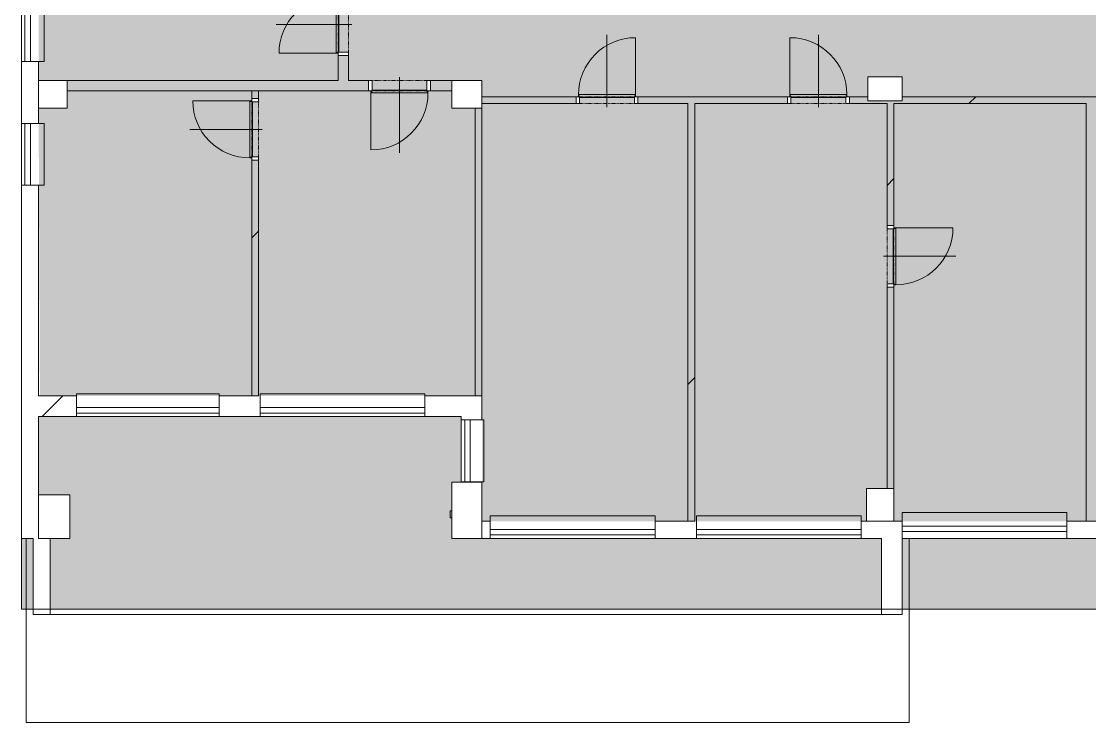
# Model space of a CAD drawing. Header units: millimetres. Extents: x -2861 to 222032, y -45352 to 20466.
# Drawn here: x 90903 to 106459, y -30617 to -20402 of the extents above; entities that cross this region are included whole.
import ezdxf

# ---------------------------------------------------------------- set-up
doc = ezdxf.new("R2010")
doc.units = ezdxf.units.MM
doc.linetypes.add('Čerchovaná se dvěma tečkami', pattern=[2.59, 1, -0.53, 0, -0.53, 0, -0.53])
for name, color, linetype, lineweight in [('A-DETL-GENF', 92, 'Continuous', 13), ('A-DETL-THIN', 151, 'Continuous', 13), ('A-DOOR', 31, 'Continuous', 13), ('A-DOOR-FRAM', 31, 'Continuous', 25), ('A-FLOR', 192, 'Continuous', 13), ('A-GENM', 13, 'Continuous', 13), ('A-GLAZ', 151, 'Continuous', 13), ('A-WALL', 113, 'Continuous', 13), ('A-WALL-PATT', 111, 'Continuous', 35), ('S-COLS', 52, 'Continuous', 13)]:
    doc.layers.add(name, color=color, linetype=linetype, lineweight=lineweight)
pattern_1 = [(45, (92359, 0), (-7184.2, 7184.2), []), (45, (95233, -3e-12), (-7184.2, 7184.2), []), (45, (100980, -7e-12), (-4310.5, 10058), [4064, -2032, 67.1, -1964.9])]
pattern_2 = [(45, (92359, 0), (-4242.6, 4242.6), [])]

# ---------------------------------------------------------------- blocks, each defined once
blk = doc.blocks.new('DVERE_1k_oblozka - DD03_01_800x1970_koupelna-1549495-Mapka _ závislý 7')
at = {"layer": 'A-DOOR', "lineweight": 9}
for p, q in [((0, -103), (0, 947)), ((-415, 47), (-415, 907)), ((-400, 47), (-450, 47)), ((-450, 47), (-450, -53)), ((415, 77), (-415, 77)), ((-415, 77), (-415, 62)), ((-415, 62), (-400, 62)), ((-400, -53), (-400, 47)), ((-400, 37), (400, 37)), ((305, 77), (-305, 77)), ((400, 62), (415, 62)), ((450, 47), (400, 47)), ((400, 47), (400, -53)), ((415, 62), (415, 77)), ((415, 77), (415, 47)), ((450, -53), (450, 47)), ((-450, -53), (-400, -53)), ((400, -53), (450, -53))]:
    blk.add_line(p, q, dxfattribs=at)
at = {"layer": 'A-DOOR', "linetype": 'Čerchovaná se dvěma tečkami', "lineweight": 9}
for p, q in [((-400, 47), (400, 47)), ((-400, -53), (400, -53))]:
    blk.add_line(p, q, dxfattribs=at)
at = {"layer": 'A-DOOR', "lineweight": 9}
blk.add_arc((-415, 77), 830, 360, 90, dxfattribs=at)
at = {"layer": 'A-DOOR-FRAM', "lineweight": 9}
for p, q in [((-400, 47), (-450, 47)), ((-400, -53), (-400, 47)), ((400, 47), (400, -53)), ((400, 47), (450, 47)), ((-450, -53), (-400, -53)), ((450, -53), (400, -53))]:
    blk.add_line(p, q, dxfattribs=at)
blk = doc.blocks.new('DVERE_1k_oblozka - DD03_01_800x1970_koupelna-1549491-Mapka _ závislý 7')
at = {"layer": 'A-DOOR', "lineweight": 9}
for p, q in [((-450, 53), (-400, 53)), ((-450, -47), (-450, 53)), ((-400, 53), (-400, -47)), ((0, 103), (0, -947)), ((400, 53), (450, 53)), ((400, -47), (400, 53)), ((450, 53), (450, -47)), ((-400, -47), (-450, -47)), ((-415, -47), (-415, -907)), ((-415, -62), (-400, -62)), ((-415, -77), (-415, -62)), ((415, -77), (-415, -77)), ((-400, -37), (400, -37)), ((305, -77), (-305, -77)), ((450, -47), (400, -47)), ((400, -62), (415, -62)), ((415, -77), (415, -47)), ((415, -62), (415, -77))]:
    blk.add_line(p, q, dxfattribs=at)
at = {"layer": 'A-DOOR', "linetype": 'Čerchovaná se dvěma tečkami', "lineweight": 9}
for p, q in [((-400, 53), (400, 53)), ((-400, -47), (400, -47))]:
    blk.add_line(p, q, dxfattribs=at)
at = {"layer": 'A-DOOR', "lineweight": 9}
blk.add_arc((-415, -77), 830, 270, 0, dxfattribs=at)
at = {"layer": 'A-DOOR-FRAM', "lineweight": 9}
for p, q in [((-450, 53), (-400, 53)), ((-400, 53), (-400, -47)), ((400, -47), (400, 53)), ((450, 53), (400, 53)), ((-400, -47), (-450, -47)), ((400, -47), (450, -47))]:
    blk.add_line(p, q, dxfattribs=at)
blk = doc.blocks.new('DVERE_1k_oblozka - DD03_01_800x1970_koupelna-1549494-Mapka _ závislý 7')
at = {"layer": 'A-DOOR', "lineweight": 9}
for p, q in [((-450, 78), (-400, 78)), ((-450, -72), (-450, 78)), ((-400, 78), (-400, -72)), ((0, 128), (0, -972)), ((400, 78), (450, 78)), ((400, -72), (400, 78)), ((450, 78), (450, -72)), ((-400, -72), (-450, -72)), ((-415, -72), (-415, -932)), ((-415, -87), (-400, -87)), ((-415, -102), (-415, -87)), ((415, -102), (-415, -102)), ((-400, -62), (400, -62)), ((305, -102), (-305, -102)), ((450, -72), (400, -72)), ((400, -87), (415, -87)), ((415, -102), (415, -72)), ((415, -87), (415, -102))]:
    blk.add_line(p, q, dxfattribs=at)
at = {"layer": 'A-DOOR', "linetype": 'Čerchovaná se dvěma tečkami', "lineweight": 9}
for p, q in [((-400, 78), (400, 78)), ((-400, -72), (400, -72))]:
    blk.add_line(p, q, dxfattribs=at)
at = {"layer": 'A-DOOR', "lineweight": 9}
blk.add_arc((-415, -102), 830, 270, 0, dxfattribs=at)
at = {"layer": 'A-DOOR-FRAM', "lineweight": 9}
for p, q in [((-450, 78), (-400, 78)), ((-400, 78), (-400, -72)), ((400, -72), (400, 78)), ((450, 78), (400, 78)), ((-400, -72), (-450, -72)), ((400, -72), (450, -72))]:
    blk.add_line(p, q, dxfattribs=at)
blk = doc.blocks.new('DVERE_1k_oblozka - DD03_01_800x1970_koupelna-1549493-Mapka _ závislý 7')
at = {"layer": 'A-DOOR', "lineweight": 9}
for p, q in [((0, -128), (0, 972)), ((-415, 72), (-415, 932)), ((-400, 72), (-450, 72)), ((-450, 72), (-450, -78)), ((415, 102), (-415, 102)), ((-415, 102), (-415, 87)), ((-415, 87), (-400, 87)), ((-400, -78), (-400, 72)), ((-400, 62), (400, 62)), ((305, 102), (-305, 102)), ((400, 87), (415, 87)), ((450, 72), (400, 72)), ((400, 72), (400, -78)), ((415, 87), (415, 102)), ((415, 102), (415, 72)), ((450, -78), (450, 72)), ((-450, -78), (-400, -78)), ((400, -78), (450, -78))]:
    blk.add_line(p, q, dxfattribs=at)
at = {"layer": 'A-DOOR', "linetype": 'Čerchovaná se dvěma tečkami', "lineweight": 9}
for p, q in [((-400, 72), (400, 72)), ((-400, -78), (400, -78))]:
    blk.add_line(p, q, dxfattribs=at)
at = {"layer": 'A-DOOR', "lineweight": 9}
blk.add_arc((-415, 102), 830, 360, 90, dxfattribs=at)
at = {"layer": 'A-DOOR-FRAM', "lineweight": 9}
for p, q in [((-400, 72), (-450, 72)), ((-400, -78), (-400, 72)), ((400, 72), (400, -78)), ((400, 72), (450, 72)), ((-450, -78), (-400, -78)), ((450, -78), (400, -78))]:
    blk.add_line(p, q, dxfattribs=at)
blk = doc.blocks.new('DVERE_1k_oblozka - DD03_01_800x1970_koupelna-1549492-Mapka _ závislý 7')
at = {"layer": 'A-DOOR', "lineweight": 9}
for p, q in [((-450, 53), (-400, 53)), ((-450, -47), (-450, 53)), ((-400, 53), (-400, -47)), ((0, 103), (0, -947)), ((400, 53), (450, 53)), ((400, -47), (400, 53)), ((450, 53), (450, -47)), ((-400, -47), (-450, -47)), ((-415, -47), (-415, -907)), ((-415, -62), (-400, -62)), ((-415, -77), (-415, -62)), ((415, -77), (-415, -77)), ((-400, -37), (400, -37)), ((305, -77), (-305, -77)), ((450, -47), (400, -47)), ((400, -62), (415, -62)), ((415, -77), (415, -47)), ((415, -62), (415, -77))]:
    blk.add_line(p, q, dxfattribs=at)
at = {"layer": 'A-DOOR', "linetype": 'Čerchovaná se dvěma tečkami', "lineweight": 9}
for p, q in [((-400, 53), (400, 53)), ((-400, -47), (400, -47))]:
    blk.add_line(p, q, dxfattribs=at)
at = {"layer": 'A-DOOR', "lineweight": 9}
blk.add_arc((-415, -77), 830, 270, 0, dxfattribs=at)
at = {"layer": 'A-DOOR-FRAM', "lineweight": 9}
for p, q in [((-450, 53), (-400, 53)), ((-400, 53), (-400, -47)), ((400, -47), (400, 53)), ((450, 53), (400, 53)), ((-400, -47), (-450, -47)), ((400, -47), (450, -47))]:
    blk.add_line(p, q, dxfattribs=at)
blk = doc.blocks.new('DVERE_1k_oblozka - DD03_01_800x1970_koupelna-1549498-Mapka _ závislý 7')
at = {"layer": 'A-DOOR', "lineweight": 9}
for p, q in [((0, -103), (0, 947)), ((-415, 47), (-415, 907)), ((-400, 47), (-450, 47)), ((-450, 47), (-450, -53)), ((415, 77), (-415, 77)), ((-415, 77), (-415, 62)), ((-415, 62), (-400, 62)), ((-400, -53), (-400, 47)), ((-400, 37), (400, 37)), ((305, 77), (-305, 77)), ((400, 62), (415, 62)), ((450, 47), (400, 47)), ((400, 47), (400, -53)), ((415, 62), (415, 77)), ((415, 77), (415, 47)), ((450, -53), (450, 47)), ((-450, -53), (-400, -53)), ((400, -53), (450, -53))]:
    blk.add_line(p, q, dxfattribs=at)
at = {"layer": 'A-DOOR', "linetype": 'Čerchovaná se dvěma tečkami', "lineweight": 9}
for p, q in [((-400, 47), (400, 47)), ((-400, -53), (400, -53))]:
    blk.add_line(p, q, dxfattribs=at)
at = {"layer": 'A-DOOR', "lineweight": 9}
blk.add_arc((-415, 77), 830, 360, 90, dxfattribs=at)
at = {"layer": 'A-DOOR-FRAM', "lineweight": 9}
for p, q in [((-400, 47), (-450, 47)), ((-400, -53), (-400, 47)), ((400, 47), (400, -53)), ((400, 47), (450, 47)), ((-450, -53), (-400, -53)), ((450, -53), (400, -53))]:
    blk.add_line(p, q, dxfattribs=at)
blk = doc.blocks.new('OKNO_2k_nadsvetlik - OKNO_2k_nadsvetlik 2400 x 1850-V101-Mapka _ závislý 7')
at = {"layer": 'A-GLAZ', "lineweight": 9}
for p, q in [((-1200, 126), (1200, 126)), ((-1200, 75), (-1200, 126)), ((1200, 75), (-1200, 75)), ((-1200, 75), (1200, 75)), ((-1200, -5), (-1200, 75)), ((1200, 126), (1200, 75)), ((1200, 75), (1200, -5)), ((1200, -5), (-1200, -5))]:
    blk.add_line(p, q, dxfattribs=at)
blk = doc.blocks.new('parapet s nosem_vnitní - parapet s nosem_vnitní-1280305-Mapka _ závislý 7')
at = {"layer": 'A-GENM', "lineweight": 9}
for p, q in [((-1200, -190), (-1200, 0)), ((1200, 0), (1200, -190)), ((-1200, -190), (-1200, -200)), ((-1200, -200), (1200, -200)), ((-1200, -200), (1200, -200)), ((1200, -200), (1200, -190))]:
    blk.add_line(p, q, dxfattribs=at)
blk = doc.blocks.new('OKNO_2k_nadsvetlik - OKNO_2k_nadsvetlik 2400 x 1800-1972450-Mapka _ závislý 7')
at = {"layer": 'A-GLAZ', "color": 61, "lineweight": 9}
for p, q in [((-1200, 126), (1200, 126)), ((-1200, 25), (-1200, 126)), ((1200, 25), (-1200, 25)), ((-1200, 25), (1200, 25)), ((-1200, -55), (-1200, 25)), ((1200, 126), (1200, 25)), ((1200, 25), (1200, -55)), ((1200, -55), (-1200, -55))]:
    blk.add_line(p, q, dxfattribs=at)
blk = doc.blocks.new('parapet s nosem_vnitní - parapet s nosem_vnitní-V83-Mapka _ závislý 7')
at = {"layer": 'A-GENM', "color": 61, "lineweight": 9}
for p, q in [((-1200, -190), (-1200, 0)), ((1200, 0), (1200, -190)), ((-1200, -190), (-1200, -200)), ((-1200, -200), (1200, -200)), ((-1200, -200), (1200, -200)), ((1200, -200), (1200, -190))]:
    blk.add_line(p, q, dxfattribs=at)
blk = doc.blocks.new('OKNO_1k_nadsvetlik - OKNO_1k_nadsvetlik_900 x 1700-1969443-Mapka _ závislý 7')
at = {"layer": 'A-GLAZ', "lineweight": 9}
for p, q in [((-450, 126), (450, 126)), ((-450, 75), (-450, 126)), ((450, 75), (-450, 75)), ((-450, 75), (450, 75)), ((-450, -5), (-450, 75)), ((450, 126), (450, 75)), ((450, 75), (450, -5)), ((450, -5), (-450, -5))]:
    blk.add_line(p, q, dxfattribs=at)
blk = doc.blocks.new('parapet s nosem_vnitní - parapet s nosem_vnitní-V66-Mapka _ závislý 7')
at = {"layer": 'A-GENM', "lineweight": 9}
for p, q in [((-450, -190), (-450, 0)), ((450, 0), (450, -190)), ((-450, -190), (-450, -200)), ((-450, -200), (450, -200)), ((-450, -200), (450, -200)), ((450, -200), (450, -190))]:
    blk.add_line(p, q, dxfattribs=at)
blk = doc.blocks.new('OKNO_2k_nadsvetlik - OKNO_2k_nadsvetlik 2080 x 1850-1972484-Mapka _ závislý 7')
at = {"layer": 'A-GLAZ', "lineweight": 9}
for p, q in [((-1040, 151), (1040, 151)), ((-1040, 100), (-1040, 151)), ((1040, 100), (-1040, 100)), ((-1040, 100), (1040, 100)), ((-1040, 20), (-1040, 100)), ((1040, 20), (-1040, 20)), ((1040, 151), (1040, 100)), ((1040, 100), (1040, 20))]:
    blk.add_line(p, q, dxfattribs=at)
blk = doc.blocks.new('parapet s nosem_vnitní - parapet s nosem_vnitní-1280332-Mapka _ závislý 7')
at = {"layer": 'A-GENM', "lineweight": 9}
for p, q in [((-1040, -190), (-1040, 0)), ((1040, 0), (1040, -190)), ((-1040, -190), (-1040, -200)), ((-1040, -200), (1040, -200)), ((-1040, -200), (1040, -200)), ((1040, -200), (1040, -190))]:
    blk.add_line(p, q, dxfattribs=at)
blk = doc.blocks.new('OKNO_2k_nadsvetlik - OKNO_2k_nadsvetlik 2400 x 1850-1972470-Mapka _ závislý 7')
at = {"layer": 'A-GLAZ', "lineweight": 9}
for p, q in [((-1200, 151), (1200, 151)), ((-1200, 100), (-1200, 151)), ((1200, 100), (-1200, 100)), ((-1200, 100), (1200, 100)), ((-1200, 20), (-1200, 100)), ((1200, 20), (-1200, 20)), ((1200, 151), (1200, 100)), ((1200, 100), (1200, 20))]:
    blk.add_line(p, q, dxfattribs=at)
blk = doc.blocks.new('Vypínač_venkovní_2 - Typ 1-1700573-Mapka _ závislý 7')
at = {"layer": 'A-GENM', "lineweight": 9}
for p, q in [((25, 240), (125, 240)), ((125, 240), (25, 240)), ((25, 240), (25, 220)), ((25, 220), (25, 240)), ((25, 220), (125, 220)), ((125, 220), (25, 220)), ((67, 243), (67, 240)), ((67, 243), (67, 240)), ((83, 243), (67, 243)), ((67, 240), (83, 240)), ((83, 240), (67, 240)), ((83, 240), (83, 243)), ((83, 240), (83, 243)), ((125, 220), (125, 240)), ((125, 220), (125, 240))]:
    blk.add_line(p, q, dxfattribs=at)
blk = doc.blocks.new('OKNO_1k_nadsvetlik - OKNO_1k_nadsvetlik_900 x 1850-2123857-Mapka _ závislý 7')
at = {"layer": 'A-GLAZ', "color": 61, "lineweight": 9}
for p, q in [((-450, 151), (450, 151)), ((-450, 100), (-450, 151)), ((450, 100), (-450, 100)), ((-450, 100), (450, 100)), ((-450, 20), (-450, 100)), ((450, 20), (-450, 20)), ((450, 151), (450, 100)), ((450, 100), (450, 20))]:
    blk.add_line(p, q, dxfattribs=at)
blk = doc.blocks.new('parapet s nosem_vnitní - parapet s nosem_vnitní-1280301-Mapka _ závislý 7')
at = {"layer": 'A-GENM', "color": 61, "lineweight": 9}
for p, q in [((-450, -190), (-450, 0)), ((450, 0), (450, -190)), ((-450, -190), (-450, -200)), ((-450, -200), (450, -200)), ((-450, -200), (450, -200)), ((450, -200), (450, -190))]:
    blk.add_line(p, q, dxfattribs=at)

msp = doc.modelspace()

# ---------------------------------------------------------------- hatches: boundary and pattern name
at = {"layer": 'A-DETL-GENF', "lineweight": 9}
h = msp.add_hatch(color=1, dxfattribs=at)
h.paths.add_polyline_path([(91073.8, -28962.3), (91073.8, -27933.8), (90903.8, -27933.8), (90903.8, -28962.3)])
h.paths.add_polyline_path([(99471.7, -28962.3), (103428.8, -28962.3), (103428.8, -27933.8), (97168.8, -27933.8), (97168.8, -27115.5), (97308.8, -27115.5), (97308.8, -26157.5), (91153.8, -26157.5), (91153.8, -27300), (91608.8, -27300), (91608.8, -27933.8), (91323.8, -27933.8), (91323.8, -28962.3), (95364.1, -28962.3)])
h.paths.add_polyline_path([(103728.8, -28962.3), (109118.5, -28962.3), (109118.5, -27933.8), (103728.8, -27933.8), (103728.8, -28348.4)])
h.paths.add_polyline_path([(137401.3, -17205.8), (137401.3, -17200.8), (137101.3, -17205.8)])
h.paths.add_polyline_path([(134393.3, -17205.8), (133583.7, -17205.8), (133583.7, -17625.8), (133183.7, -17625.8), (133183.7, -17205.8), (131438.7, -17205.8), (131438.7, -16585.8), (131838.7, -16585.8), (131838.7, -16955.8), (134471.3, -16955.8), (134471.3, -16555.8), (134871.3, -16555.8), (134871.3, -16955.8), (134713.3, -17200.8), (134393.3, -17200.8)])
h.paths.add_polyline_path([(134713.3, -17205.8), (134713.3, -17520.8), (134393.3, -17520.8), (134393.3, -17205.8), (134471.3, -17205.8)])
h.paths.add_polyline_path([(121208, -28812.5), (121208, -28417.5), (121608, -28417.5), (121608, -28812.5), (127202.5, -28812.5), (127202.5, -28514.7), (127302.5, -28514.7), (127302.5, -27156.7), (133622.8, -27156.7), (133622.8, -22765.8), (133207.8, -22765.8), (133207.8, -22732.3), (133118.2, -22732.3), (133118.2, -22382.3), (133622.8, -22365.8), (133622.8, -19232.3), (133872.8, -19232.3), (133872.8, -19829.6), (135962.8, -19829.6), (135962.8, -19579.6), (136012.8, -19579.6), (136012.8, -19829.6), (136812.8, -19829.6), (136812.8, -19579.6), (136862.8, -19579.6), (136862.8, -19829.6), (141096.3, -19829.6), (141096.3, -17205.8), (140148.8, -17205.8), (140148.8, -17500.8), (139848.8, -17500.8), (139848.8, -17205.8), (137401.3, -17205.8), (137401.3, -17500.8), (137101.3, -17500.8), (137101.3, -17205.8), (134716.5, -17200.8), (134871.3, -16955.8), (140446.3, -16955.8), (140446.3, -16583.6), (140846.3, -16583.6), (140846.3, -10920.5), (140446.3, -10920.5), (140446.3, -10523.2), (134859.3, -10563.9), (134859.3, -10951), (134442, -10951.7), (134439.3, -10563.9), (134288.5, -10561), (134287.3, -10384.9), (133187.3, -10392.4), (133187.3, -10572.4), (131118.5, -10577.1), (131117.4, -10406.4), (131067.3, -10392.4), (131066.9, -10372.1), (129417.1, -10372.1), (129416.9, -10417.9), (129367.4, -10418.2), (129368.6, -10598.2), (125846.3, -10622.1), (125846.3, -11022.1), (125446.3, -11022.1), (125446.3, -16631.1), (125866.3, -16631.1), (125866.3, -17172.1), (125446.3, -17172.1), (125446.3, -17584.7), (121638.2, -17584.7), (121638.2, -17934.7), (121138.2, -17934.7), (121138.2, -17584.7), (115969.5, -17584.7), (115969.5, -18004.7), (115569.5, -18004.7), (115569.5, -16843.3), (115169.5, -16829.6), (115169.5, -16443.3), (115569.5, -16443.3), (115569.5, -12505.8), (115902, -12485.2), (115919.5, -12480.8), (115919.5, -17334.7), (115984.5, -17334.7), (115984.5, -4240.9), (115919.5, -4240.9), (115902, -11622.3), (115819.5, -11605.8), (115569.5, -11605.8), (115569.5, -10845.8), (115234.5, -10845.8), (115234.5, -10445.8), (115569.5, -10445.8), (115569.5, -4686.1), (115234.5, -4686.1), (115234.5, -4286.1), (115569.5, -4286.1), (115569.5, -4240.9), (109161.9, -4240.9), (109161.9, -4286.1), (109486.9, -4286.1), (109486.9, -4686.1), (109161.9, -4686.1), (109161.9, -10445.8), (109486.9, -10445.8), (109486.9, -10845.8), (109161.9, -10845.8), (109161.9, -16143.3), (109586.7, -16143.3), (109586.7, -16843.3), (109186.7, -16843.3), (109186.7, -16443.3), (103591.3, -16443.3), (103579.3, -16843.3), (103191.3, -16843.3), (103191.3, -16443.3), (97616.3, -16443.3), (97616.3, -16143.3), (98452, -16140.2), (98452, -15478.3), (98792, -15478.3), (98792, -9908.2), (98382, -9908.2), (98382, -9358.2), (98792, -9358.2), (98792, -6966.2), (98362, -6966.2), (98362, -6451.2), (98792, -6451.2), (98792, -886.8), (98259.2, -886.8), (98259.2, -431.8), (92807, -431.8), (92807, -871.8), (92372, -890.9), (92372, -6443.2), (92792, -6443.2), (92792, -6963.2), (92372, -6963.2), (92372, -9340.2), (92807, -9340.2), (92807, -9908.2), (92372, -9908.2), (92372, -14351.8), (92017, -14357.8), (92017, -15446.9), (92041, -15451.8), (92042, -15451.8), (92827, -15451.8), (92827, -16130), (95120.1, -16130), (95120.1, -15402.4), (95575.1, -15402.4), (95575.1, -16140), (95665.1, -16143.3), (95665.1, -16430), (91568.8, -16430), (91568.8, -16830), (91153.8, -16830), (91153.8, -21265), (91568.8, -21265), (91568.8, -21665), (91153.8, -21665), (91173.4, -25857.5), (97608.8, -25857.5), (97608.8, -27683.8), (103208.8, -27683.8), (103208.8, -27206.6), (103608.8, -27206.6), (103608.8, -27683.8), (109205.7, -27683.8), (109205.7, -27206.6), (109605.7, -27206.6), (109605.7, -24339.4), (109855.7, -24339.4), (109855.7, -25069.4), (110395.7, -25069.4), (110395.7, -25319.4), (111295.7, -25319.4), (111295.7, -25069.4), (113485.7, -25069.4), (113485.7, -25319.4), (114370.7, -25319.4), (114385.7, -25069.4), (114961.7, -25069.4), (114961.7, -22482.5), (115311.7, -22482.5), (115311.7, -22392.5), (115711.7, -22392.5), (115711.7, -22812.5), (115311.7, -22812.5), (115311.7, -28412.5), (115656.7, -28412.5), (115656.7, -28812.5), (121062.8, -28812.5)])
h.paths.add_polyline_path([(124202.5, -24342.5), (124102.5, -24342.5), (124117.2, -24292.5), (124202.5, -24292.5)])
h.paths.add_polyline_path([(103508.8, -24274.3), (103508.8, -24224.3), (103608.8, -24224.3), (103608.8, -24274.3)])
h.paths.add_polyline_path([(124117.2, -23492.5), (124102.5, -23492.5), (124117.2, -23442.5), (124202.5, -23442.5), (124202.5, -23492.5)])
h.paths.add_polyline_path([(103608.8, -23424.3), (103508.8, -23424.3), (103508.8, -23374.3), (103608.8, -23374.3)])
h.paths.add_polyline_path([(121952.5, -22812.5), (121902.5, -22812.5), (121902.5, -22712.5), (121952.5, -22712.5)])
h.paths.add_polyline_path([(125122.5, -22812.5), (125122.5, -22712.5), (125172.5, -22712.5), (125172.5, -22812.5)])
h.paths.add_polyline_path([(122752.5, -22812.5), (122752.5, -22712.5), (122802.5, -22712.5), (122802.5, -22812.5)])
h.paths.add_polyline_path([(120325.7, -22812.5), (120325.7, -22712.5), (120375.7, -22712.5), (120375.7, -22812.5)])
h.paths.add_polyline_path([(115855.7, -22812.5), (115855.7, -22712.5), (115905.7, -22712.5), (115902, -22812.5)])
h.paths.add_polyline_path([(116705.7, -22812.5), (116705.7, -22712.5), (116755.7, -22712.5), (116755.7, -22812.5)])
h.paths.add_polyline_path([(124322.5, -22812.5), (124272.5, -22812.5), (124272.5, -22712.5), (124322.5, -22712.5)])
h.paths.add_polyline_path([(119475.7, -22812.5), (119475.7, -22712.5), (119525.7, -22712.5), (119525.7, -22812.5)])
h.paths.add_polyline_path([(109668.5, -22802.5), (109268.5, -22802.5), (109268.5, -22382.5), (109668.5, -22382.5)])
h.paths.add_polyline_path([(127547.5, -22732.3), (127047.5, -22732.3), (127047.5, -22382.3), (127547.5, -22382.3), (127547.5, -22532.3)])
h.paths.add_polyline_path([(126375, -22719.8), (126150, -22712.5), (126150, -22544.8), (126375, -22544.8)])
h.paths.add_polyline_path([(121638.2, -22712.5), (121138.2, -22712.5), (121138.2, -22362.5), (121638.2, -22362.5)])
h.paths.add_polyline_path([(127831.8, -22532.3), (127781.8, -22532.3), (127781.8, -22382.3), (127831.8, -22382.3)])
h.paths.add_polyline_path([(128681.8, -22532.3), (128631.8, -22532.3), (128631.8, -22382.3), (128681.8, -22382.3)])
h.paths.add_polyline_path([(94258.2, -22425), (94258.2, -22375), (94358.2, -22375), (94358.2, -22425)])
h.paths.add_polyline_path([(97608.8, -21665), (97168.8, -21665), (97168.8, -21265), (97608.8, -21265), (97608.8, -21599.6)])
h.paths.add_polyline_path([(102110, -21599.6), (102060, -21599.6), (102060, -21499.6), (102110, -21499.6), (102110, -21562)])
h.paths.add_polyline_path([(98980, -21599.6), (98980, -21499.6), (99030, -21499.6), (99030, -21599.6)])
h.paths.add_polyline_path([(102960, -21599.6), (102910, -21599.6), (102910, -21499.6), (102960, -21499.6), (102960, -21562)])
h.paths.add_polyline_path([(99830, -21599.6), (99830, -21499.6), (99880, -21499.6), (99880, -21599.6)])
h.paths.add_polyline_path([(94258.2, -21575), (94258.2, -21525), (94358.2, -21535.4), (94358.2, -21575)])
h.paths.add_polyline_path([(103727, -21562), (103227, -21562), (103227, -21212), (103727, -21212), (103727, -21535.4)])
h.paths.add_polyline_path([(96858.8, -21415), (96808.8, -21415), (96808.8, -21265), (96858.8, -21265)])
h.paths.add_polyline_path([(95958.8, -21415), (95958.8, -21265), (96008.8, -21265), (96008.8, -21415)])
h.paths.add_polyline_path([(114631.7, -21322.5), (114581.7, -21322.5), (114581.7, -21222.5), (114631.7, -21222.5)])
h.paths.add_polyline_path([(115231.7, -21322.5), (115231.7, -21222.5), (115281.7, -21222.5), (115281.7, -21322.5)])
h.paths.add_polyline_path([(95665.1, -20900), (95515.1, -20900), (95515.1, -20850), (95665.1, -20850)])
h.paths.add_polyline_path([(124363.8, -20879.4), (124313.8, -20879.2), (124314.4, -20729.2), (124364.4, -20729.2)])
h.paths.add_polyline_path([(123413.8, -20875.6), (123363.8, -20863.9), (123364.4, -20725.4), (123414.4, -20725.4), (123413.8, -20863.9)])
h.paths.add_polyline_path([(120472.9, -20863.9), (120422.9, -20863.7), (120423.5, -20713.7), (120473.5, -20713.9), (120472.9, -20863.7)])
h.paths.add_polyline_path([(119522.9, -20860.1), (119472.9, -20859.9), (119473.5, -20709.9), (119523.5, -20710.1), (119522.9, -20859.9)])
h.paths.add_polyline_path([(118305.3, -20705.3), (118005.3, -20704.1), (118005.3, -19936.3), (118305.3, -19936.3), (118305.3, -20036.3)])
h.paths.add_polyline_path([(117142.6, -20237.4), (117092.7, -20235.7), (117096.2, -20135.8), (117146.1, -20137.5), (117142.7, -20235.7)])
h.paths.add_polyline_path([(116293.2, -20207.8), (116243.2, -20206), (116246.7, -20106.1), (116296.6, -20107.8), (116293.2, -20206)])
h.paths.add_polyline_path([(95665.1, -20050), (95515.1, -20050), (95515.1, -20000), (95665.1, -20000)])
h.paths.add_polyline_path([(100129.2, -19675.3), (100128.6, -19525.3), (100178.6, -19525.3), (100179.2, -19675.1)])
h.paths.add_polyline_path([(100979.2, -19672.1), (100978.6, -19522.1), (101028.6, -19525.1), (101029.2, -19671.9)])
h.paths.add_polyline_path([(104345, -19659.3), (104345, -19509.3), (104394.4, -19509.2), (104394.4, -19659.2)])
h.paths.add_polyline_path([(105195, -19656.1), (105195, -19506.1), (105244.4, -19505.9), (105244.4, -19655.9)])
h.paths.add_polyline_path([(106194.5, -19543.3), (105894.5, -19543.3), (105894.5, -19143.3), (106194.5, -19143.3), (106194.5, -19503.5)])
h.paths.add_polyline_path([(113190.7, -19336.3), (113090.7, -19336.3), (113090.7, -19286.3), (113190.7, -19286.3)])
h.paths.add_polyline_path([(132462.8, -19232.3), (132412.8, -19232.3), (132412.8, -19132.3), (132462.8, -19132.3)])
h.paths.add_polyline_path([(133262.8, -19232.3), (133262.8, -19132.3), (133312.8, -19132.3), (133312.8, -19232.3)])
h.paths.add_polyline_path([(109366.4, -19013.3), (109366.4, -18913.3), (109416.4, -18913.3), (109416.4, -19013.3)])
h.paths.add_polyline_path([(107644.5, -19013.3), (107644.5, -18913.3), (107694.5, -18913.3), (107686.9, -19013.3)])
h.paths.add_polyline_path([(108394.5, -19013.3), (108394.5, -18913.3), (108444.5, -18913.3), (108444.5, -19013.3)])
h.paths.add_polyline_path([(110266.4, -19013.3), (110216.4, -19013.3), (110216.4, -18913.3), (110266.4, -18913.3)])
h.paths.add_polyline_path([(114735.3, -18846.3), (114735.3, -18746.3), (114785.3, -18746.3), (114785.3, -18846.3)])
h.paths.add_polyline_path([(115385.3, -18846.3), (115385.3, -18746.3), (115435.3, -18746.3), (115435.3, -18846.3)])
h.paths.add_polyline_path([(113090.7, -18686.3), (113090.7, -18636.3), (113190.7, -18636.3), (113190.7, -18686.3)])
h.paths.add_polyline_path([(113559.5, -18186.3), (113559.5, -16779.6), (113859.5, -16779.6), (113848.3, -18186.3)])
h.paths.add_polyline_path([(127164.4, -17972.1), (127164.4, -17272.1), (127574.4, -17272.1), (127574.4, -17972.1), (127412.9, -17972.1)])
h.paths.add_polyline_path([(127124.4, -17272.1), (127074.4, -17272.1), (127074.4, -17172.1), (127124.4, -17172.1)])
h.paths.add_polyline_path([(126274.4, -17272.1), (126224.4, -17272.1), (126224.4, -17172.1), (126274.4, -17172.1)])
h.paths.add_polyline_path([(140148.8, -17205.8), (140148.8, -17200.8), (139848.8, -17205.8)])
h.paths.add_polyline_path([(97516.3, -16843.3), (97181.3, -16843.3), (97181.3, -16143.3), (97531.3, -16143.3), (97531.3, -16843.3)])
h.paths.add_polyline_path([(92042, -16140), (92041, -16130), (92041, -16140)])
h.paths.add_polyline_path([(111988.6, -15761.9), (111888.6, -15761.9), (111888.6, -15711.9), (111988.6, -15711.9)])
h.paths.add_polyline_path([(114316.1, -15761.9), (114216.1, -15761.9), (114216.1, -15711.9), (114316.1, -15711.9)])
h.paths.add_polyline_path([(95575.1, -15384.9), (95575, -15384.9), (95575.1, -15334.9), (95675, -15334.9), (95675, -15384.9)])
h.paths.add_polyline_path([(111988.6, -15111.9), (111888.6, -15111.9), (111888.6, -15061.9), (111988.6, -15061.9)])
h.paths.add_polyline_path([(114316.1, -15111.9), (114216.1, -15111.9), (114216.1, -15061.9), (114316.1, -15061.9)])
h.paths.add_polyline_path([(111988.6, -14851.9), (111888.6, -14851.9), (111888.6, -14801.9), (111988.6, -14801.9)])
h.paths.add_polyline_path([(114316.1, -14750.1), (114216.1, -14750.1), (114216.1, -14700.1), (114316.1, -14722.4)])
h.paths.add_polyline_path([(95675, -14534.9), (95575, -14534.9), (95575, -14484.9), (95675, -14484.9)])
h.paths.add_polyline_path([(111988.6, -14201.9), (111888.6, -14201.9), (111888.6, -14151.9), (111988.6, -14151.9)])
h.paths.add_polyline_path([(114316.1, -14100.1), (114216.1, -14100.1), (114216.1, -14050.1), (114316.1, -14050.1)])
h.paths.add_polyline_path([(131438.7, -13752.1), (131288.7, -13752.1), (131288.7, -13702.1), (131438.7, -13702.1)])
h.paths.add_polyline_path([(131438.7, -12902.1), (131288.7, -12902.1), (131288.7, -12852.1), (131438.7, -12852.1)])
h.paths.add_polyline_path([(131558.7, -12689.7), (131558.7, -12589.7), (131608.3, -12589.4), (131608.3, -12689.4)])
h.paths.add_polyline_path([(132208.7, -12686.6), (132208.3, -12586.6), (132258.3, -12586.6), (132258.7, -12686.3)])
h.paths.add_polyline_path([(134773.1, -12047.2), (134772.6, -11997.2), (134872.6, -11997.2), (134859.3, -12046.4)])
h.paths.add_polyline_path([(112386.3, -11479.2), (112336.3, -11479.2), (112336.3, -11379.2), (112386.3, -11379.2)])
h.paths.add_polyline_path([(113186.3, -11479.2), (113186.3, -11379.2), (113236.3, -11379.2), (113236.3, -11479.2)])
h.paths.add_polyline_path([(134765.2, -11197.2), (134772.6, -11147.2), (134864.7, -11147.2), (134859.3, -11196.4), (134772.6, -11197.2)])
h.paths.add_polyline_path([(96972, -11177.1), (96972, -11127.1), (97071.8, -11126.7), (97069, -11176.7)])
h.paths.add_polyline_path([(131438.7, -10977.1), (131438.7, -10577.1), (131838.7, -10584.2), (131838.7, -10977.1)])
h.paths.add_polyline_path([(96969.2, -10327.1), (96969.2, -10277.1), (97069, -10276.7), (97069, -10326.7)])
h.paths.add_polyline_path([(96955, -6045), (96955, -5995), (97054.8, -5994.7), (97054.8, -6044.7)])
h.paths.add_polyline_path([(96952.2, -5195), (96952.2, -5145), (97052, -5144.7), (97052, -5194.7)])
h.paths.add_polyline_path([(98102, -3625), (98102, -3525), (98152, -3525), (98152, -3625)])
h.paths.add_polyline_path([(97302, -3625), (97252, -3625), (97252, -3525), (97302, -3525)])
at = {"layer": 'A-WALL-PATT', "lineweight": 9}
h = msp.add_hatch(dxfattribs=at)
h.set_pattern_fill('FP_75', color=256, angle=45, style=0, pattern_type=2)
h.set_pattern_definition([(135, (91154, -19308), (-5747, -5747), []), (90, (88461.6, -10150), (-5747.4, 5747.4), [1016, -10478.7]), (135, (88462, -9134), (-5747.4, -5747.4), [1016, -7112]), (180, (87743, -8416), (-5747.4, -5747.4), [1016, -10478.7]), (225, (86727, -8416), (5747.4, -5747.4), [1016, -7112]), (90, (86009, -10150), (-5747.4, 5747.4), [1016, -10478.7]), (135, (86727, -10869), (-5747.4, -5747.4), [1016, -7112]), (180, (87743, -10868.7), (-5747.4, -5747.4), [1016, -10478.7]), (225, (88462, -10150), (5747.4, -5747.4), [1016, -7112]), (135, (85080, -7487), (-5747.4, -5747.4), [2032, -6096])])
h.paths.add_polyline_path([(90903.8, -27933.8), (91153.8, -27933.8), (91153.8, -22788.8), (90903.8, -22788.8), (90903.8, -27300)])
h.paths.add_polyline_path([(91153.8, -21888.8), (91139.5, -20988.8), (90903.8, -20988.8), (90903.8, -21888.8), (91144.9, -21888.8)])
h.paths.add_polyline_path([(90953.8, -20088.8), (91153.8, -20088.8), (91153.8, -16430), (90903.8, -16430), (90903.8, -20088.8)])
h = msp.add_hatch(dxfattribs=at)
h.set_pattern_fill('FP_78', color=256, angle=45, style=0, pattern_type=2)
h.set_pattern_definition(pattern_1)
h.paths.add_polyline_path([(91256.5, -21665), (91568.8, -21665), (91568.8, -21265), (91153.8, -21265), (91153.8, -21665)])
h = msp.add_hatch(dxfattribs=at)
h.set_pattern_fill('FP_78', color=256, angle=45, style=0, pattern_type=2)
h.set_pattern_definition(pattern_1)
h.paths.add_polyline_path([(97608.8, -21665), (97608.8, -21265), (97168.8, -21265), (97168.8, -21665), (97508.8, -21665)])
h = msp.add_hatch(dxfattribs=at)
h.set_pattern_fill('FP_73', color=256, style=0, pattern_type=2)
h.set_pattern_definition(pattern_2)
h.paths.add_polyline_path([(94358.2, -25857.5), (94358.2, -22425), (94258.2, -22425), (94258.2, -25857.5)])
h.paths.add_polyline_path([(94358.2, -21525), (94358.2, -21415), (94258.2, -21415), (94258.2, -21525)])
h = msp.add_hatch(dxfattribs=at)
h.set_pattern_fill('FP_73', color=256, style=0, pattern_type=2)
h.set_pattern_definition(pattern_2)
h.paths.add_polyline_path([(97608.8, -21599.6), (98980, -21599.6), (98980, -21499.6), (97608.8, -21499.6), (97608.8, -21535.4)])
h.paths.add_polyline_path([(106508.8, -21599.6), (109168.5, -21599.6), (109168.5, -21499.6), (103727, -21499.6), (103727, -21562), (103227, -21562), (103227, -21499.6), (102960, -21499.6), (102960, -21599.6), (106408.8, -21599.6)])
h.paths.add_polyline_path([(102060, -21599.6), (102060, -21499.6), (99880, -21499.6), (99880, -21599.6), (100708.8, -21599.6)])
h = msp.add_hatch(dxfattribs=at)
h.set_pattern_fill('FP_73', color=256, style=0, pattern_type=2)
h.set_pattern_definition(pattern_2)
h.paths.add_polyline_path([(100708.8, -27683.8), (100708.8, -21599.6), (100608.8, -21599.6), (100608.8, -27683.8)])
h = msp.add_hatch(dxfattribs=at)
h.set_pattern_fill('FP_73', color=256, style=0, pattern_type=2)
h.set_pattern_definition(pattern_2)
h.paths.add_polyline_path([(103579.3, -27206.6), (103608.8, -27206.6), (103608.8, -24274.3), (103508.8, -24274.3), (103508.8, -27206.6)])
h.paths.add_polyline_path([(103608.8, -23374.3), (103608.8, -21599.6), (103508.8, -21599.6), (103508.8, -23374.3)])
h = msp.add_hatch(dxfattribs=at)
h.set_pattern_fill('FP_77', color=256, angle=-315, style=0, pattern_type=2)
h.set_pattern_definition([(225, (91508, -25857.5), (5747, -5747), []), (180, (82349.7, -28549.7), (-5747.4, -5747.4), [1016, -10478.7]), (225, (81334, -28550), (5747.4, -5747.4), [1016, -7112]), (270, (80615, -29268), (5747.4, -5747.4), [1016, -10478.7]), (315, (80615, -30284), (5747.4, 5747.4), [1016, -7112]), (180, (82349.7, -31002.5), (-5747.4, -5747.4), [1016, -10478.7]), (225, (83068, -30284), (5747.4, -5747.4), [1016, -7112]), (270, (83068, -29268), (5747.4, -5747.4), [1016, -10478.7]), (315, (82350, -28550), (5747.4, 5747.4), [1016, -7112]), (225, (79686.4, -31931), (5747.4, -5747.4), [2032, -6096])])
h.paths.add_polyline_path([(91153.8, -26157.5), (91703.8, -26157.5), (91703.8, -25857.5), (91153.8, -25857.5)])
h.paths.add_polyline_path([(93783.8, -26157.5), (94378.2, -26157.5), (94358.2, -25857.5), (93783.8, -25857.5), (93783.8, -26107.5)])
h.paths.add_polyline_path([(97508.8, -26157.5), (97608.8, -26157.5), (97608.8, -25857.5), (96778.2, -25857.5), (96778.2, -26157.5), (97417.9, -26157.5)])
h = msp.add_hatch(dxfattribs=at)
h.set_pattern_fill('FP_151', color=256, angle=45, style=0, pattern_type=2)
h.set_pattern_definition([(315, (97309, -29510), (5747, 5747), []), (270, (100001, -38668), (5747.4, -5747.4), [1016, -10478.7]), (315, (100001, -39684), (5747.4, 5747.4), [1016, -7112]), (360, (100719.4, -40402.6), (5747.4, 5747.4), [1016, -10478.7]), (45, (101735, -40402.6), (-5747.4, 5747.4), [1016, -7112]), (270, (102454, -38668), (5747.4, -5747.4), [1016, -10478.7]), (315, (101735, -37950), (5747.4, 5747.4), [1016, -7112]), (360, (100719.4, -37950), (5747.4, 5747.4), [1016, -10478.7]), (45, (100001, -38668), (-5747.4, 5747.4), [1016, -7112]), (315, (103383, -41331), (5747.4, 5747.4), [2032, -6096])])
h.paths.add_polyline_path([(97608.8, -26207.5), (97608.8, -26157.5), (97308.8, -26157.5), (97308.8, -26207.5), (97438.8, -26207.5)])
h = msp.add_hatch(dxfattribs=at)
h.set_pattern_fill('FP_78', color=256, angle=45, style=0, pattern_type=2)
h.set_pattern_definition(pattern_1)
h.paths.add_polyline_path([(97168.8, -27933.8), (97608.8, -27933.8), (97608.8, -27115.5), (97168.8, -27115.5), (97168.8, -27683.8)])
h = msp.add_hatch(dxfattribs=at)
h.set_pattern_fill('FP_78', color=256, angle=45, style=0, pattern_type=2)
h.set_pattern_definition(pattern_1)
h.paths.add_polyline_path([(103608.8, -27683.8), (103608.8, -27206.6), (103208.8, -27206.6), (103208.8, -27683.8), (103579.3, -27683.8)])
h = msp.add_hatch(dxfattribs=at)
h.set_pattern_fill('FP_79', color=256, angle=45, style=0, pattern_type=2)
h.set_pattern_definition(pattern_1)
h.paths.add_polyline_path([(91323.8, -27933.8), (91608.8, -27933.8), (91608.8, -27300), (91153.8, -27300), (91153.8, -27933.8), (91256.5, -27933.8)])
h = msp.add_hatch(dxfattribs=at)
h.set_pattern_fill('FP_82', color=256, angle=45, style=0, pattern_type=2)
h.set_pattern_definition([(45, (106606, -27934), (-5747, 5747), []), (3e-13, (115764, -25241.7), (5747.4, 5747.4), [1016, -10478.7]), (45, (116780, -25242), (-5747.4, 5747.4), [1016, -7112]), (90, (117498, -24523), (-5747.4, 5747.4), [1016, -10478.7]), (135, (117498, -23507), (-5747.4, -5747.4), [1016, -7112]), (3e-13, (115764, -22789), (5747.4, 5747.4), [1016, -10478.7]), (45, (115045.4, -23507), (-5747.4, 5747.4), [1016, -7112]), (90, (115045.4, -24523), (-5747.4, 5747.4), [1016, -10478.7]), (135, (115764, -25242), (-5747.4, -5747.4), [1016, -7112]), (45, (118427, -21860), (-5747.4, 5747.4), [2032, -6096])])
h.paths.add_polyline_path([(103428.8, -27933.8), (103728.8, -27933.8), (103728.8, -27683.8), (103131.6, -27683.8), (103131.6, -27933.8), (103208.8, -27933.8)])
h.paths.add_polyline_path([(109855.7, -27933.8), (109855.7, -27683.8), (109083.4, -27683.8), (109083.4, -27933.8), (109605.7, -27933.8)])
h.paths.add_polyline_path([(97608.8, -27933.8), (97731.6, -27923.6), (97731.6, -27683.8), (97608.8, -27683.8), (97608.8, -27883.8)])
h.paths.add_polyline_path([(100131.6, -27933.8), (100731.6, -27933.8), (100708.8, -27683.8), (100131.6, -27683.8), (100131.6, -27883.8)])
h.paths.add_polyline_path([(106683.4, -27933.8), (106683.4, -27683.8), (106128.8, -27683.8), (106128.8, -27933.8), (106508.8, -27933.8)])
h = msp.add_hatch(dxfattribs=at)
h.set_pattern_fill('FP_76', color=256, angle=45, style=0, pattern_type=2)
h.set_pattern_definition([(135, (91324, -25614), (-5747, -5747), []), (90, (88631.6, -16456), (-5747.4, 5747.4), [1016, -10478.7]), (135, (88632, -15440), (-5747.4, -5747.4), [1016, -7112]), (180, (87913, -14722), (-5747.4, -5747.4), [1016, -10478.7]), (225, (86897, -14722), (5747.4, -5747.4), [1016, -7112]), (90, (86179, -16456), (-5747.4, 5747.4), [1016, -10478.7]), (135, (86897, -17175), (-5747.4, -5747.4), [1016, -7112]), (180, (87913, -17174.6), (-5747.4, -5747.4), [1016, -10478.7]), (225, (88632, -16456), (5747.4, -5747.4), [1016, -7112]), (135, (85250, -13793), (-5747.4, -5747.4), [2032, -6096])])
h.paths.add_polyline_path([(91323.8, -29041.8), (91323.8, -27933.8), (91073.8, -27933.8), (91073.8, -29041.8), (91256.5, -29041.8)])
h = msp.add_hatch(dxfattribs=at)
h.set_pattern_fill('FP_124', color=256, angle=45, style=0, pattern_type=2)
h.set_pattern_definition([(135, (103729, -25614), (-5747, -5747), []), (90, (101036.6, -16456), (-5747.4, 5747.4), [1016, -10478.7]), (135, (101037, -15440), (-5747.4, -5747.4), [1016, -7112]), (180, (100318, -14722), (-5747.4, -5747.4), [1016, -10478.7]), (225, (99302, -14722), (5747.4, -5747.4), [1016, -7112]), (90, (98584, -16456), (-5747.4, 5747.4), [1016, -10478.7]), (135, (99302, -17175), (-5747.4, -5747.4), [1016, -7112]), (180, (100318, -17174.6), (-5747.4, -5747.4), [1016, -10478.7]), (225, (101037, -16456), (5747.4, -5747.4), [1016, -7112]), (135, (97655, -13793), (-5747.4, -5747.4), [2032, -6096])])
h.paths.add_polyline_path([(103728.8, -29041.8), (103728.8, -27933.8), (103428.8, -27933.8), (103428.8, -29041.8), (103579.3, -29041.8)])
at = {"layer": 'S-COLS', "lineweight": 9}
h = msp.add_hatch(dxfattribs=at)
h.set_pattern_fill('FP_130', color=256, style=0, pattern_type=2)
h.set_pattern_definition([(45, (92359, 0), (-7184, 7184), []), (45, (95233, 0), (-7184, 7184), []), (45, (100980, 0), (-4310.5, 10058), [4064, -2032, 67, -1965])])
h.paths.add_polyline_path([(103727, -21562), (103727, -21212), (103227, -21212), (103227, -21562)])

# ---------------------------------------------------------------- linework, layer by layer
at = {"layer": 'A-DETL-THIN', "lineweight": 9}
for p, q in [((90903.8, -16142.3), (90903.8, -28962.3)), ((90903.8, -28962.3), (109118.5, -28962.3))]:
    msp.add_line(p, q, dxfattribs=at)
at = {"layer": 'A-FLOR', "lineweight": 9}
for p, q in [((90973.8, -30617.1), (90973.8, -27933.8)), ((103828.8, -27934.8), (103828.8, -30617.1)), ((91323.8, -29041.8), (103428.8, -29041.8)), ((103828.8, -30617.1), (90973.8, -30617.1))]:
    msp.add_line(p, q, dxfattribs=at)
at = {"layer": 'A-WALL', "lineweight": 9}
for p, q in [((90903.8, -20988.8), (90903.8, -21888.8)), ((91153.8, -20988.8), (91153.8, -21888.8)), ((95515.1, -20900), (95515.1, -21265)), ((95665.1, -21265), (95665.1, -20900)), ((95515.1, -21265), (91153.8, -21265)), ((91568.8, -21665), (91568.8, -21265)), ((95958.8, -21265), (95665.1, -21265)), ((97608.8, -21265), (96858.8, -21265)), ((97168.8, -21265), (97168.8, -21665)), ((97608.8, -26207.5), (97608.8, -21265)), ((91568.8, -21415), (95958.8, -21415)), ((94258.2, -21415), (94258.2, -21525)), ((94358.2, -21525), (94358.2, -21415)), ((96858.8, -21415), (97168.8, -21415)), ((98980, -21499.6), (97608.8, -21499.6)), ((97608.8, -21599.6), (98980, -21599.6)), ((102060, -21499.6), (99880, -21499.6)), ((99880, -21599.6), (100608.8, -21599.6)), ((100608.8, -21599.6), (100608.8, -27683.8)), ((100708.8, -27683.8), (100708.8, -21599.6)), ((100708.8, -21599.6), (102060, -21599.6)), ((103227, -21499.6), (102960, -21499.6)), ((102960, -21599.6), (103508.8, -21599.6)), ((103227, -21562), (103227, -21499.6)), ((103727, -21562), (103227, -21562)), ((103508.8, -21599.6), (103508.8, -23374.3)), ((103608.8, -21599.6), (106408.8, -21599.6)), ((103608.8, -23374.3), (103608.8, -21599.6)), ((109168.5, -21499.6), (103727, -21499.6)), ((103727, -21499.6), (103727, -21562)), ((106408.8, -21599.6), (106408.8, -27683.8)), ((91153.8, -21665), (91568.8, -21665)), ((97168.8, -21665), (97608.8, -21665)), ((97508.8, -21665), (97508.8, -25857.5)), ((94258.2, -22425), (94258.2, -25857.5)), ((94358.2, -25857.5), (94358.2, -22425)), ((90903.8, -22788.8), (90903.8, -27933.8)), ((91153.8, -25857.5), (91153.8, -22788.8)), ((103508.8, -24274.3), (103508.8, -27206.6)), ((103608.8, -27683.8), (103608.8, -24274.3)), ((91703.8, -25857.5), (91153.8, -25857.5)), ((94358.2, -25857.5), (93783.8, -25857.5)), ((97608.8, -25857.5), (96778.2, -25857.5)), ((91153.8, -27933.8), (91153.8, -26157.5)), ((91153.8, -26157.5), (91703.8, -26157.5)), ((93783.8, -26157.5), (94378.2, -26157.5)), ((96778.2, -26157.5), (97308.8, -26157.5)), ((97308.8, -26157.5), (97308.8, -26207.5)), ((97168.8, -27115.5), (97168.8, -27933.8)), ((97168.8, -27115.5), (97608.8, -27115.5)), ((97608.8, -27933.8), (97608.8, -27115.5)), ((103208.8, -27206.6), (103208.8, -27683.8)), ((103608.8, -27206.6), (103208.8, -27206.6)), ((91608.8, -27300), (91153.8, -27300)), ((91608.8, -27933.8), (91608.8, -27300)), ((97731.6, -27683.8), (97608.8, -27683.8)), ((100708.8, -27683.8), (100131.6, -27683.8)), ((103131.6, -27683.8), (103728.8, -27683.8)), ((106683.4, -27683.8), (106128.8, -27683.8)), ((90903.8, -27933.8), (91073.8, -27933.8)), ((91073.8, -27933.8), (91073.8, -29041.8)), ((91153.8, -27933.8), (91608.8, -27933.8)), ((91323.8, -29041.8), (91323.8, -27933.8)), ((97168.8, -27933.8), (97731.6, -27933.8)), ((100131.6, -27933.8), (100731.6, -27933.8)), ((103131.6, -27933.8), (103428.8, -27933.8)), ((103428.8, -27933.8), (103428.8, -29041.8)), ((103728.8, -29041.8), (103728.8, -27934.8)), ((106128.8, -27933.8), (106683.4, -27933.8)), ((91073.8, -29041.8), (91323.8, -29041.8)), ((103428.8, -29041.8), (103728.8, -29041.8))]:
    msp.add_line(p, q, dxfattribs=at)
at = {"layer": 'S-COLS', "lineweight": 9}
for p, q in [((103727, -21212), (103227, -21212)), ((103227, -21212), (103227, -21499.6)), ((103727, -21499.6), (103727, -21212)), ((103227, -21499.6), (103227, -21562)), ((103227, -21562), (103727, -21562)), ((103727, -21562), (103727, -21499.6))]:
    msp.add_line(p, q, dxfattribs=at)

# ---------------------------------------------------------------- block references
at = {"layer": 'A-DOOR', "lineweight": 9}
for name, p, rotation in [('DVERE_1k_oblozka - DD03_01_800x1970_koupelna-1549493-Mapka _ závislý 7', (95587.2, -20450), 89.99999999999993), ('DVERE_1k_oblozka - DD03_01_800x1970_koupelna-1549491-Mapka _ závislý 7', (99430, -21546.7), 180), ('DVERE_1k_oblozka - DD03_01_800x1970_koupelna-1549492-Mapka _ závislý 7', (94305.3, -21975), 269.9999999999999), ('DVERE_1k_oblozka - DD03_01_800x1970_koupelna-1549498-Mapka _ závislý 7', (103561.6, -23824.3), 269.9999999999999)]:
    msp.add_blockref(name, p, dxfattribs=dict(at, rotation=rotation))
for name, p in [('DVERE_1k_oblozka - DD03_01_800x1970_koupelna-1549495-Mapka _ závislý 7', (102510, -21546.7)), ('DVERE_1k_oblozka - DD03_01_800x1970_koupelna-1549494-Mapka _ závislý 7', (96408.8, -21342.9))]:
    msp.add_blockref(name, p, dxfattribs=at)
at = {"layer": 'A-GENM', "lineweight": 9}
for name, p, rotation in [('parapet s nosem_vnitní - parapet s nosem_vnitní-V66-Mapka _ závislý 7', (91033.8, -20538.8), 89.99999999999991), ('parapet s nosem_vnitní - parapet s nosem_vnitní-V66-Mapka _ závislý 7', (91033.8, -22338.8), 89.99999999999991), ('parapet s nosem_vnitní - parapet s nosem_vnitní-1280332-Mapka _ závislý 7', (92743.8, -26027.5), 180), ('parapet s nosem_vnitní - parapet s nosem_vnitní-1280305-Mapka _ závislý 7', (95578.2, -26027.5), 180), ('Vypínač_venkovní_2 - Typ 1-1700573-Mapka _ závislý 7', (97388.8, -27658.8), 89.9999999999999), ('parapet s nosem_vnitní - parapet s nosem_vnitní-1280305-Mapka _ závislý 7', (98931.6, -27803.8), 180), ('parapet s nosem_vnitní - parapet s nosem_vnitní-1280305-Mapka _ závislý 7', (101931.6, -27803.8), 180)]:
    msp.add_blockref(name, p, dxfattribs=dict(at, rotation=rotation))
at = {"layer": 'A-GENM', "color": 61, "lineweight": 9}
for name, p, rotation in [('parapet s nosem_vnitní - parapet s nosem_vnitní-1280301-Mapka _ závislý 7', (97438.8, -26657.5), 90), ('parapet s nosem_vnitní - parapet s nosem_vnitní-V83-Mapka _ závislý 7', (104928.8, -27753.8), 180)]:
    msp.add_blockref(name, p, dxfattribs=dict(at, rotation=rotation))
at = {"layer": 'A-GLAZ', "lineweight": 9}
for name, p, rotation in [('OKNO_1k_nadsvetlik - OKNO_1k_nadsvetlik_900 x 1700-1969443-Mapka _ závislý 7', (91028.8, -20538.8), 89.99999999999991), ('OKNO_1k_nadsvetlik - OKNO_1k_nadsvetlik_900 x 1700-1969443-Mapka _ závislý 7', (91028.8, -22338.8), 89.99999999999991), ('OKNO_2k_nadsvetlik - OKNO_2k_nadsvetlik 2080 x 1850-1972484-Mapka _ závislý 7', (92743.8, -26007.5), 180), ('OKNO_2k_nadsvetlik - OKNO_2k_nadsvetlik 2400 x 1850-1972470-Mapka _ závislý 7', (95578.2, -26007.5), 180), ('OKNO_2k_nadsvetlik - OKNO_2k_nadsvetlik 2400 x 1850-V101-Mapka _ závislý 7', (98931.6, -27808.8), 180), ('OKNO_2k_nadsvetlik - OKNO_2k_nadsvetlik 2400 x 1850-V101-Mapka _ závislý 7', (101931.6, -27808.8), 180)]:
    msp.add_blockref(name, p, dxfattribs=dict(at, rotation=rotation))
at = {"layer": 'A-GLAZ', "color": 61, "lineweight": 9}
for name, p, rotation in [('OKNO_1k_nadsvetlik - OKNO_1k_nadsvetlik_900 x 1850-2123857-Mapka _ závislý 7', (97458.8, -26657.5), 90), ('OKNO_2k_nadsvetlik - OKNO_2k_nadsvetlik 2400 x 1800-1972450-Mapka _ závislý 7', (104928.8, -27808.8), 180)]:
    msp.add_blockref(name, p, dxfattribs=dict(at, rotation=rotation))

doc.saveas('drawing.dxf')
